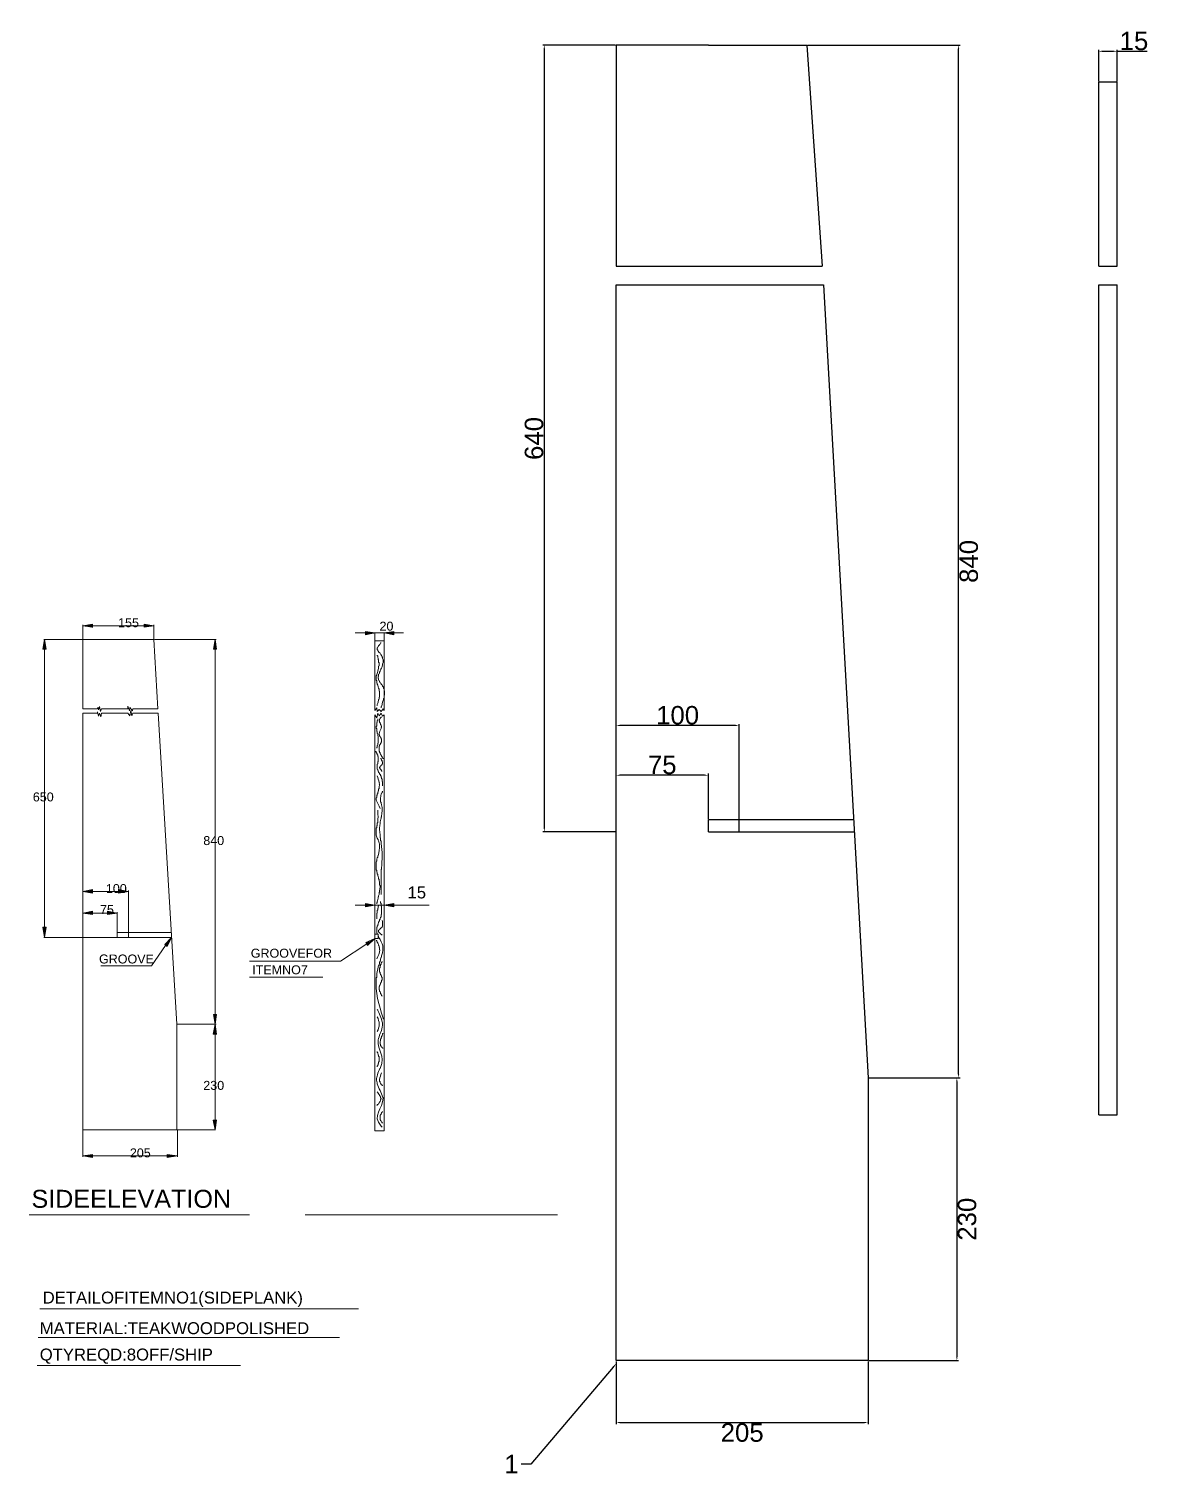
# Model space of a CAD drawing. Header units: millimetres. Extents: x -3009 to 55097, y -2803 to 5841.
# Drawn here: x 10445 to 11355, y 3393 to 4572 of the extents above; entities that cross this region are included whole.
import ezdxf
from ezdxf import colors
from ezdxf.entities.mleader import LeaderData, LeaderLine
from ezdxf.math import Vec2, Vec3

# ---------------------------------------------------------------- set-up
doc = ezdxf.new("R2010")
doc.units = ezdxf.units.MM
for name, color, linetype in [('DIM', 10, 'Continuous'), ('PDF2_Geometry', 7, 'Continuous'), ('PDF2_Solid Fills', 7, 'Continuous'), ('PDF2_Text', 7, 'Continuous')]:
    doc.layers.add(name, color=color, linetype=linetype)
doc.styles.add('PDF F1', font='arial.ttf')
doc.styles.get("Standard").update_dxf_attribs({"font": 'arial.ttf', "height": 15})
doc.dimstyles.new('DIM', dxfattribs={"dimtxt": 15, "dimasz": 3, "dimexe": 1.25, "dimexo": 0.625, "dimtad": 2, "dimtoh": 1, "dimdec": 0, "dimtxsty": 'Standard', "dimcen": 2.5, "dimclrd": 1, "dimclre": 4, "dimclrt": 1, "dimadec": 0, "dimazin": 0, "dimtfac": 1, "dimtdec": 0, "dimtmove": 0, "dimatfit": 3, "dimfxl": 1, "dimtfillclr": 4, "dimarcsym": 0})

# ---------------------------------------------------------------- blocks, each defined once
blk = doc.blocks.new('*D64')
at = {"layer": 'Defpoints', "color": 0, "transparency": 16777216}
for p in [(10922.5, 4559), (10864.1, 3919), (10922.5, 3919)]:
    blk.add_point(p, dxfattribs=at)
at = {"layer": 'DIM', "color": 4, "lineweight": -2, "transparency": 16777216}
for p, q in [((10921.9, 4559), (10862.9, 4559)), ((10921.9, 3919), (10862.9, 3919))]:
    blk.add_line(p, q, dxfattribs=at)
at = {"layer": 'DIM', "color": 1, "lineweight": -2, "transparency": 16777216}
blk.add_line((10864.1, 4556), (10864.1, 3922), dxfattribs=at)
at = {"layer": 'DIM', "color": 1, "transparency": 16777216}
for points in [[(10863.6, 4556), (10864.6, 4556), (10864.1, 4559)], [(10863.6, 3922), (10864.6, 3922), (10864.1, 3919)]]:
    blk.add_solid(points, dxfattribs=at)
at = {"layer": 'DIM', "color": 1, "transparency": 16777216, "insert": (10855.8, 4239), "char_height": 15, "attachment_point": 5, "rotation": 90}
blk.add_mtext('640', dxfattribs=at)
blk = doc.blocks.new('*D65')
at = {"layer": 'Defpoints', "color": 0, "transparency": 16777216}
for p in [(11077.5, 4559), (11201, 4559), (11127.5, 3719)]:
    blk.add_point(p, dxfattribs=at)
at = {"layer": 'DIM', "color": 4, "lineweight": -2, "transparency": 16777216}
for p, q in [((11078.1, 4559), (11202.2, 4559)), ((11128.1, 3719), (11202.2, 3719))]:
    blk.add_line(p, q, dxfattribs=at)
at = {"layer": 'DIM', "color": 1, "lineweight": -2, "transparency": 16777216}
blk.add_line((11201, 3722), (11201, 4556), dxfattribs=at)
at = {"layer": 'DIM', "color": 1, "transparency": 16777216}
for points in [[(11200.5, 4556), (11201.5, 4556), (11201, 4559)], [(11200.5, 3722), (11201.5, 3722), (11201, 3719)]]:
    blk.add_solid(points, dxfattribs=at)
at = {"layer": 'DIM', "color": 1, "transparency": 16777216, "insert": (11209.3, 4139), "char_height": 15, "attachment_point": 5, "rotation": 90}
blk.add_mtext('840', dxfattribs=at)
blk = doc.blocks.new('*D66')
at = {"layer": 'Defpoints', "color": 0, "transparency": 16777216}
for p in [(11127.5, 3719), (11127.5, 3489), (11199.6, 3489)]:
    blk.add_point(p, dxfattribs=at)
at = {"layer": 'DIM', "color": 4, "lineweight": -2, "transparency": 16777216}
for p, q in [((11128.1, 3719), (11200.9, 3719)), ((11128.1, 3489), (11200.9, 3489))]:
    blk.add_line(p, q, dxfattribs=at)
at = {"layer": 'DIM', "color": 1, "lineweight": -2, "transparency": 16777216}
blk.add_line((11199.6, 3716), (11199.6, 3492), dxfattribs=at)
at = {"layer": 'DIM', "color": 1, "transparency": 16777216}
for points in [[(11199.1, 3716), (11200.1, 3716), (11199.6, 3719)], [(11199.1, 3492), (11200.1, 3492), (11199.6, 3489)]]:
    blk.add_solid(points, dxfattribs=at)
at = {"layer": 'DIM', "color": 1, "transparency": 16777216, "insert": (11207.9, 3604), "char_height": 15, "attachment_point": 5, "rotation": 90}
blk.add_mtext('230', dxfattribs=at)
blk = doc.blocks.new('*D67')
at = {"layer": 'Defpoints', "color": 0, "transparency": 16777216}
for p in [(10922.5, 3489), (11127.5, 3489), (11127.5, 3438.7)]:
    blk.add_point(p, dxfattribs=at)
at = {"layer": 'DIM', "color": 4, "lineweight": -2, "transparency": 16777216}
for p, q in [((10922.5, 3488.4), (10922.5, 3437.4)), ((11127.5, 3488.4), (11127.5, 3437.4))]:
    blk.add_line(p, q, dxfattribs=at)
at = {"layer": 'DIM', "color": 1, "lineweight": -2, "transparency": 16777216}
blk.add_line((10925.5, 3438.7), (11124.5, 3438.7), dxfattribs=at)
at = {"layer": 'DIM', "color": 1, "transparency": 16777216}
for points in [[(10925.5, 3439.2), (10925.5, 3438.2), (10922.5, 3438.7)], [(11124.5, 3439.2), (11124.5, 3438.2), (11127.5, 3438.7)]]:
    blk.add_solid(points, dxfattribs=at)
at = {"layer": 'DIM', "color": 1, "transparency": 16777216, "insert": (11025, 3430.4), "char_height": 15, "attachment_point": 5}
blk.add_mtext('205', dxfattribs=at)
blk = doc.blocks.new('*D68')
at = {"layer": 'Defpoints', "color": 0, "transparency": 16777216}
for p in [(10922.5, 3965.1), (10922.5, 3929), (10997.5, 3929)]:
    blk.add_point(p, dxfattribs=at)
at = {"layer": 'DIM', "color": 4, "lineweight": -2, "transparency": 16777216}
for p, q in [((10922.5, 3929.7), (10922.5, 3966.4)), ((10997.5, 3929.7), (10997.5, 3966.4))]:
    blk.add_line(p, q, dxfattribs=at)
at = {"layer": 'DIM', "color": 1, "lineweight": -2, "transparency": 16777216}
blk.add_line((10994.5, 3965.1), (10925.5, 3965.1), dxfattribs=at)
at = {"layer": 'DIM', "color": 1, "transparency": 16777216}
for points in [[(10925.5, 3965.6), (10925.5, 3964.6), (10922.5, 3965.1)], [(10994.5, 3965.6), (10994.5, 3964.6), (10997.5, 3965.1)]]:
    blk.add_solid(points, dxfattribs=at)
at = {"layer": 'DIM', "color": 1, "transparency": 16777216, "insert": (10960, 3973.4), "char_height": 15, "attachment_point": 5}
blk.add_mtext('75', dxfattribs=at)
blk = doc.blocks.new('*D69')
at = {"layer": 'Defpoints', "color": 0, "transparency": 16777216}
for p in [(10922.5, 4005.5), (10922.5, 3929), (11022.5, 3929)]:
    blk.add_point(p, dxfattribs=at)
at = {"layer": 'DIM', "color": 4, "lineweight": -2, "transparency": 16777216}
for p, q in [((10922.5, 3929.7), (10922.5, 4006.7)), ((11022.5, 3929.7), (11022.5, 4006.7))]:
    blk.add_line(p, q, dxfattribs=at)
at = {"layer": 'DIM', "color": 1, "lineweight": -2, "transparency": 16777216}
blk.add_line((11019.5, 4005.5), (10925.5, 4005.5), dxfattribs=at)
at = {"layer": 'DIM', "color": 1, "transparency": 16777216}
for points in [[(10925.5, 4006), (10925.5, 4005), (10922.5, 4005.5)], [(11019.5, 4006), (11019.5, 4005), (11022.5, 4005.5)]]:
    blk.add_solid(points, dxfattribs=at)
at = {"layer": 'DIM', "color": 1, "transparency": 16777216, "insert": (10972.5, 4013.8), "char_height": 15, "attachment_point": 5}
blk.add_mtext('100', dxfattribs=at)
blk = doc.blocks.new('*D70')
at = {"layer": 'Defpoints', "color": 0, "transparency": 16777216}
for p in [(11329.9, 4553.9), (11314.9, 4529), (11329.9, 4529)]:
    blk.add_point(p, dxfattribs=at)
at = {"layer": 'DIM', "color": 4, "lineweight": -2, "transparency": 16777216}
for p, q in [((11314.9, 4529.7), (11314.9, 4555.1)), ((11329.9, 4529.7), (11329.9, 4555.1))]:
    blk.add_line(p, q, dxfattribs=at)
at = {"layer": 'DIM', "color": 1, "lineweight": -2, "transparency": 16777216}
for p, q in [((11317.9, 4553.9), (11326.9, 4553.9)), ((11329.9, 4553.9), (11354.4, 4553.9))]:
    blk.add_line(p, q, dxfattribs=at)
at = {"layer": 'DIM', "color": 1, "transparency": 16777216}
for points in [[(11317.9, 4554.4), (11317.9, 4553.4), (11314.9, 4553.9)], [(11326.9, 4554.4), (11326.9, 4553.4), (11329.9, 4553.9)]]:
    blk.add_solid(points, dxfattribs=at)
at = {"layer": 'DIM', "color": 1, "transparency": 16777216, "insert": (11343.6, 4562.2), "char_height": 15, "attachment_point": 5}
blk.add_mtext('15', dxfattribs=at)

msp = doc.modelspace()

# ---------------------------------------------------------------- hatches: boundary and pattern name
at = {"layer": 'PDF2_Solid Fills', "transparency": 33554559}
for points in [[(10494.4, 4085.5), (10497.2, 4085.1), (10497.2, 4087.9), (10495.6, 4087.9), (10494.1, 4087.5), (10491.3, 4087.1), (10488.9, 4086.7), (10491.3, 4086.3), (10494.1, 4085.9)], [(10538.7, 4085.1), (10539.4, 4085.5), (10545, 4086.3), (10546.6, 4086.7), (10546.6, 4086.8), (10544.2, 4087.1), (10540.6, 4087.5), (10539.4, 4087.9), (10538.7, 4087.9)], [(10721, 4081.6), (10719.4, 4082), (10718.6, 4082), (10718.6, 4079.2), (10720.2, 4079.6), (10723.4, 4080), (10725.8, 4080.4), (10725, 4080.8)], [(10739.7, 4079.6), (10742.1, 4079.2), (10742.1, 4082), (10741.3, 4082), (10740.9, 4081.6), (10734.6, 4080.8), (10736.2, 4080.4), (10737, 4080)], [(10458.2, 4072), (10458.2, 4074.4), (10457.8, 4074.4), (10457.4, 4072.4), (10457, 4070), (10456.6, 4068), (10456.6, 4067.6), (10459.4, 4067.6), (10459.4, 4068), (10459, 4068), (10459, 4069.6), (10458.6, 4069.6), (10458.6, 4072)], [(10596.8, 4072.8), (10596.8, 4074.8), (10596.4, 4074.8), (10596, 4072.4), (10595.6, 4070), (10595.2, 4068), (10595.2, 4067.6), (10598, 4067.6), (10598, 4068), (10597.6, 4068), (10597.6, 4070.4), (10597.2, 4070.4), (10597.2, 4072.8)], [(10496, 3869.3), (10497.2, 3868.9), (10497.2, 3871.7), (10495.6, 3871.7), (10494.1, 3871.3), (10491.3, 3870.9), (10489.7, 3870.5), (10494.4, 3869.7)], [(10523.9, 3870.9), (10519.9, 3871.7), (10518.3, 3871.7), (10518.3, 3869.1), (10518.7, 3869.3), (10521.9, 3869.7), (10524.7, 3870.1), (10526.3, 3870.5)], [(10720.2, 3860.5), (10719, 3860.9), (10718.6, 3860.9), (10718.6, 3858.2), (10719.4, 3858.2), (10722.2, 3858.6), (10723, 3859), (10726.6, 3859.4), (10724.2, 3859.7)], [(10741.3, 3860.9), (10739.7, 3860.5), (10739.3, 3860.1), (10736.2, 3859.7), (10734.6, 3859.4), (10737, 3859), (10739.7, 3858.6), (10740.9, 3858.2), (10742.1, 3858.2), (10742.1, 3860.9)], [(10496.4, 3854.6), (10494.8, 3854.2), (10494.1, 3853.8), (10491.3, 3853.4), (10489.7, 3853), (10494.4, 3852.2), (10496, 3851.8), (10497.2, 3851.8), (10497.2, 3854.6)], [(10511.2, 3854.2), (10509.6, 3854.6), (10508.8, 3854.6), (10508.8, 3851.8), (10509.6, 3851.8), (10511.2, 3852.2), (10514, 3852.6), (10517.1, 3853), (10511.6, 3853.8)], [(10459, 3839.8), (10459.4, 3841.4), (10456.6, 3841.4), (10456.6, 3839.8), (10457, 3839.8), (10457, 3836.7), (10457.4, 3836.7), (10457.4, 3834.3), (10457.8, 3834.3), (10457.8, 3833.5), (10458.2, 3835.9), (10458.6, 3838.6)], [(10596.8, 3764.6), (10597.9, 3770.2), (10595.2, 3770.2), (10595.2, 3769), (10595.6, 3769), (10595.6, 3766.6), (10596, 3766.6), (10596, 3764.2), (10596.4, 3764.2), (10596.4, 3763)], [(10596.8, 3759), (10596.8, 3761.8), (10596.4, 3761.8), (10596, 3759.4), (10595.6, 3757.4), (10595.2, 3755.8), (10595.2, 3754.6), (10598, 3754.2), (10598, 3755), (10597.6, 3755), (10597.6, 3756.6), (10597.2, 3756.6), (10597.2, 3759)], [(10595.2, 3682.9), (10595.6, 3682.9), (10595.6, 3680.6), (10596, 3680.6), (10596, 3678.2), (10596.4, 3678.2), (10596.4, 3676.6), (10596.4, 3676.6), (10596.8, 3679.8), (10597.2, 3682.1), (10597.6, 3683.7), (10598, 3684.9), (10595.2, 3684.9)], [(10494.4, 3654.3), (10497.2, 3653.9), (10497.2, 3656.7), (10496.4, 3656.7), (10495.6, 3656.3), (10492.9, 3655.9), (10488.9, 3655.5), (10491.3, 3655.1), (10494.1, 3654.7)], [(10561, 3656.3), (10558.2, 3656.7), (10557.4, 3656.7), (10557.4, 3653.9), (10558.2, 3654.3), (10561, 3654.7), (10565.7, 3655.5)]]:
    msp.add_hatch(color=256, dxfattribs=at).paths.add_polyline_path(points)
h = msp.add_hatch(color=256, dxfattribs=at)
h.paths.add_polyline_path([(10561, 3833.1), (10561.3, 3832.7), (10561.3, 3833.1)])
h.paths.add_polyline_path([(10556.2, 3827.1), (10557.4, 3825.9), (10557.8, 3825.9), (10558.6, 3827.5), (10559, 3828.7), (10559.8, 3830.3), (10560.2, 3831.5), (10560.6, 3831.9), (10561, 3832.7), (10560.6, 3832.7), (10560.2, 3832.3), (10555.4, 3827.5)])
h = msp.add_hatch(color=256, dxfattribs=at)
h.paths.add_polyline_path([(10725.8, 3831.9), (10726.2, 3831.5), (10726.2, 3831.9)])
h.paths.add_polyline_path([(10726.2, 3832.3), (10726.6, 3831.9), (10726.6, 3832.3)])
h.paths.add_polyline_path([(10719, 3829.1), (10719.8, 3828.3), (10719.8, 3827.5), (10720.2, 3827.5), (10721, 3826.7), (10721, 3827.1), (10721.8, 3827.9), (10722.6, 3828.3), (10723, 3829.1), (10723.8, 3829.5), (10725.8, 3831.5), (10725, 3831.5), (10724.2, 3831.1), (10721.8, 3829.9), (10720.6, 3829.5)])

# ---------------------------------------------------------------- linework, layer by layer
for p, q in [((10997.5, 4559), (10922.5, 4559)), ((10922.5, 4559), (10922.5, 4379)), ((10997.5, 4559), (11077.5, 4559)), ((11077.5, 4559), (11090, 4379)), ((11314.9, 4379), (11314.9, 4529)), ((11314.9, 4529), (11329.9, 4529)), ((11329.9, 4379), (11329.9, 4529)), ((10922.5, 4379), (11090, 4379)), ((11314.9, 4379), (11329.9, 4379)), ((10922.5, 3689), (10922.5, 4364)), ((10922.5, 4364), (11091.2, 4364)), ((11091.2, 4364), (11127.5, 3719)), ((11314.9, 3689), (11314.9, 4364)), ((11314.9, 4364), (11329.9, 4364)), ((11329.9, 3689), (11329.9, 4364)), ((10997.5, 3929), (11115.7, 3929)), ((10997.5, 3919), (10997.5, 3929)), ((11022.5, 3919), (11022.5, 3929)), ((10997.5, 3919), (11116.2, 3919)), ((11127.5, 3719), (11127.5, 3489)), ((10922.5, 3489), (10922.5, 3689)), ((11314.9, 3689), (11329.9, 3689)), ((11127.5, 3489), (10922.5, 3489))]:
    msp.add_line(p, q)
at = {"layer": 'PDF2_Geometry', "lineweight": 13}
for points in [[(10496.8, 4087.9), (10496.8, 4085.5), (10488.9, 4086.7)], [(10538.7, 4087.9), (10538.7, 4085.5), (10546.6, 4086.7)], [(10718.6, 4082), (10718.6, 4079.2), (10726.2, 4080.8)], [(10741.7, 4082), (10741.7, 4079.2), (10733.8, 4080.8)], [(10456.2, 4067.6), (10459, 4067.6), (10457.8, 4075.6)], [(10595.2, 4067.6), (10597.6, 4067.6), (10596.4, 4075.6)], [(10733.8, 4017.8), (10733.8, 4074.4), (10726.2, 4074.4), (10726.2, 4017.8), (10727.8, 4019.8), (10728.2, 4017), (10729.8, 4018.6), (10731.4, 4017), (10733, 4019)], [(10529.5, 4015.5), (10550.2, 4015.5), (10565.3, 3762.6), (10565.3, 3676.6), (10488.9, 3676.6), (10488.9, 4015.5), (10500.4, 4015.5), (10500.8, 4016.6), (10501.6, 4013.1), (10502.4, 4015.5), (10503.6, 4012.7), (10504, 4015.5), (10525.5, 4015.5), (10527.1, 4013.5), (10527.9, 4017.8), (10528.7, 4013.5)], [(10733.8, 4014.3), (10732.6, 4013.1), (10731.4, 4015.5), (10729.8, 4013.5), (10728.6, 4015.5), (10727.8, 4011.9), (10726.2, 4014.3), (10726.2, 3675.8), (10733.8, 3675.8)], [(10496.8, 3872.1), (10496.8, 3869.3), (10488.9, 3870.5)], [(10517.9, 3872.1), (10517.9, 3869.3), (10525.9, 3870.5)], [(10718.6, 3860.9), (10718.6, 3858.2), (10726.2, 3859.4)], [(10741.7, 3860.9), (10741.7, 3858.2), (10733.8, 3859.4)], [(10496.8, 3854.6), (10496.8, 3851.8), (10488.9, 3853)], [(10508.8, 3854.6), (10508.8, 3851.8), (10516.7, 3853)], [(10456.2, 3841.4), (10459, 3841.4), (10457.8, 3833.1)], [(10555.4, 3827.5), (10561, 3833.1), (10557.4, 3825.9)], [(10719, 3829.1), (10726.2, 3832.3), (10720.2, 3826.7)], [(10594.8, 3754.6), (10597.6, 3754.6), (10596.4, 3762.6)], [(10595.2, 3770.5), (10597.6, 3770.5), (10596.4, 3762.6)], [(10594.8, 3684.5), (10597.6, 3684.5), (10596.4, 3676.6)], [(10496.8, 3656.7), (10496.8, 3654.3), (10488.9, 3655.5)], [(10557.4, 3656.7), (10557.4, 3654.3), (10565.7, 3655.5)]]:
    msp.add_lwpolyline(points, close=True, dxfattribs=at)
for points in [[(10488.9, 4076), (10488.9, 4087.5)], [(10496.8, 4086.7), (10538.7, 4086.7)], [(10546.6, 4076), (10546.6, 4087.5)], [(10718.6, 4080.8), (10710.3, 4080.8)], [(10726.2, 4074.8), (10726.2, 4081.2)], [(10726.2, 4080.8), (10733.8, 4080.8)], [(10733.8, 4074.8), (10733.8, 4081.2)], [(10741.7, 4080.8), (10749.7, 4080.8)], [(10488.5, 4075.6), (10457, 4075.6)], [(10546.6, 4075.6), (10488.9, 4075.6), (10488.9, 4019), (10488.9, 4075.6), (10546.6, 4075.6), (10549.8, 4019), (10529.5, 4019), (10529.1, 4017.4), (10527.1, 4020.2), (10526.7, 4017.4), (10525.5, 4021.4), (10525.5, 4019), (10504, 4019), (10503.2, 4017), (10502.4, 4021), (10501.6, 4018.2), (10501.2, 4020.2), (10500.4, 4019), (10488.9, 4019)], [(10547, 4075.6), (10597.2, 4075.6)], [(10729, 4069.6), (10728.6, 4069.6), (10728.6, 4069.2)], [(10731.4, 4072.8), (10731, 4072.8), (10731, 4072.4), (10730.6, 4072)], [(10457.8, 4067.6), (10457.8, 3841.4)], [(10596.4, 4067.6), (10596.4, 3770.5)], [(10728.2, 4068.4), (10728.2, 4067.2), (10728.6, 4067.2), (10728.6, 4066.8), (10728.6, 4066.4), (10729, 4066.4), (10729, 4066), (10729.4, 4065.6), (10729.4, 4065.2), (10729.8, 4065.2), (10729.8, 4064.8), (10730.6, 4064.4), (10730.6, 4064), (10731, 4063.6)], [(10728.2, 4062.8), (10728.2, 4062.4), (10728.6, 4062)], [(10729, 4060), (10729, 4059.7), (10729, 4059.3), (10729.4, 4058.9), (10729.4, 4058.5), (10729.4, 4058.1), (10729.4, 4057.7), (10729.4, 4057.3), (10729.4, 4056.9), (10729.8, 4056.9), (10729.8, 4054.1), (10729.4, 4053.7), (10729.4, 4053.3), (10729.4, 4052.9), (10729.4, 4052.5), (10729.4, 4052.1)], [(10731.4, 4062.8), (10731.8, 4062.4)], [(10732.2, 4061.6), (10732.2, 4061.2), (10732.6, 4060.8), (10732.6, 4060.4), (10732.6, 4060)], [(10733, 4057.7), (10733, 4057.3), (10733, 4056.9)], [(10728.2, 4047.7), (10727.8, 4047.7), (10727.8, 4047.3), (10727.8, 4046.9), (10727.8, 4046.5), (10727.8, 4046.1), (10727.4, 4046.1), (10727.4, 4045.3), (10727.4, 4044.9)], [(10728.6, 4050.1), (10728.6, 4049.7)], [(10729.8, 4047.7), (10729.4, 4047.3), (10729.4, 4046.9), (10729.4, 4046.5), (10729.4, 4046.1), (10729.4, 4045.7)], [(10731, 4050.5), (10730.6, 4050.1), (10730.6, 4049.7), (10730.2, 4048.9)], [(10732.6, 4054.5), (10732.2, 4053.7), (10732.2, 4053.3)], [(10732.6, 4055.7), (10732.6, 4055.3)], [(10727.4, 4042.9), (10727.4, 4042.5), (10727.4, 4042.1), (10727.8, 4042.1), (10727.8, 4041.7), (10727.8, 4041.3), (10727.8, 4040.9), (10727.8, 4040.5), (10727.8, 4040.1), (10728.2, 4040.1), (10728.2, 4039.7), (10728.2, 4039.3)], [(10729, 4044.9), (10729, 4044.5)], [(10729, 4043.7), (10729.4, 4043.7), (10729.4, 4043.3), (10729.4, 4042.9), (10729.4, 4042.5), (10729.8, 4042.1)], [(10729, 4037.4), (10729, 4037)], [(10729.8, 4035), (10729.8, 4034.6), (10729.8, 4034.2), (10729.8, 4033.8), (10729.8, 4033.4), (10730.2, 4033.4), (10730.2, 4033), (10730.2, 4032.6), (10730.2, 4031.4), (10730.2, 4031), (10730.2, 4030.6), (10730.2, 4029.4), (10730.2, 4029), (10730.2, 4028.6), (10729.8, 4028.6), (10729.8, 4028.2), (10729.8, 4027.8), (10729.8, 4027.4), (10729.8, 4027), (10729.4, 4026.6)], [(10730.2, 4040.9), (10730.6, 4040.9), (10730.6, 4040.5), (10731, 4040.1), (10731.4, 4039.7), (10731.4, 4039.3), (10731.8, 4038.9), (10732.2, 4038.5), (10732.2, 4038.1), (10732.6, 4038.1), (10732.6, 4037.8), (10732.6, 4037.4), (10733, 4037.4), (10733, 4036.6), (10733.4, 4036.6), (10733.4, 4036.2)], [(10733.8, 4035.4), (10733.8, 4035), (10733.8, 4034.6), (10733.8, 4034.2)], [(10728.2, 4022.6), (10728.2, 4022.2), (10727.8, 4021.8)], [(10729, 4025), (10729, 4024.6)], [(10732.6, 4024.6), (10732.6, 4024.2)], [(10733.8, 4028.2), (10733.8, 4027.8), (10733.4, 4027.4)], [(10733.8, 4029.8), (10733.8, 4029.4)], [(10734.2, 4031.4), (10734.2, 4030.6)], [(10488.9, 4015.5), (10488.9, 3999.1)], [(10728.6, 4011.1), (10728.6, 4010.7), (10728.6, 4010.3), (10728.6, 4009.9), (10728.2, 4009.5), (10728.2, 4009.1), (10728.2, 4008.7), (10728.2, 4008.3), (10728.2, 4007.9), (10727.8, 4007.9), (10727.8, 4007.5), (10727.8, 4007.1), (10727.8, 4006.7), (10727.8, 4006.3)], [(10730.6, 4011.5), (10730.6, 4011.1), (10730.2, 4010.7), (10730.2, 4010.3), (10730.2, 4009.9), (10730.2, 4009.5), (10729.8, 4009.5), (10729.8, 4009.1), (10730.2, 4009.1), (10730.2, 4008.7), (10730.2, 4008.3), (10730.2, 4007.9), (10730.6, 4007.9), (10730.6, 4007.5), (10730.6, 4007.1), (10731, 4007.1), (10731, 4006.7), (10731, 4006.3), (10731.4, 4005.9), (10731.4, 4005.5), (10731.4, 4005.1), (10731.8, 4005.1), (10731.8, 4003.9), (10731.4, 4003.9)], [(10731.8, 4012.7), (10731.4, 4012.3), (10731, 4011.9)], [(10731.8, 4021), (10731.4, 4021), (10731.4, 4020.6), (10731.4, 4020.2), (10731.4, 4019.8)], [(10727.8, 4005.5), (10727.8, 4005.1), (10727.4, 4005.1), (10727.4, 4004.7)], [(10727.4, 4003.5), (10727.4, 4003.1), (10727.8, 4003.1), (10727.8, 4002.3), (10727.8, 4001.5), (10727.8, 4001.1), (10727.8, 4000.7), (10728.2, 4000.7), (10728.2, 4000.3), (10728.2, 3999.9), (10728.2, 3999.5), (10728.2, 3999.1), (10728.6, 3998.7), (10728.6, 3998.3), (10728.6, 3997.9), (10728.6, 3997.5), (10728.6, 3997.1), (10729, 3997.1), (10729, 3996.7), (10729, 3996.3), (10729, 3995.9), (10729, 3995.5), (10729, 3994.7)], [(10729.8, 3998.3), (10729.8, 3997.9), (10730.2, 3997.9), (10730.2, 3997.5), (10730.2, 3997.1), (10730.6, 3996.7), (10730.6, 3996.3), (10731, 3995.9), (10731, 3995.5), (10731.4, 3995.5), (10731.4, 3995.1), (10731.4, 3994.7), (10731.8, 3994.3), (10731.8, 3993.9), (10731.8, 3992.8), (10731.8, 3992.4)], [(10729, 3993.5), (10729, 3992.8), (10729, 3992.4), (10729, 3992), (10729, 3991.2), (10728.6, 3991.2), (10728.6, 3990.8), (10728.6, 3990.4), (10728.6, 3990), (10728.6, 3989.6), (10728.2, 3989.2), (10728.2, 3988.8), (10728.2, 3988.4), (10728.2, 3988), (10727.8, 3987.6), (10727.8, 3987.2)], [(10731.4, 3992), (10731.4, 3991.6), (10731.4, 3991.2), (10731, 3991.2), (10731, 3990.8), (10731, 3990.4), (10730.6, 3990.4), (10730.6, 3990), (10730.2, 3989.6), (10730.2, 3989.2), (10730.2, 3988.8), (10729.8, 3988.8), (10729.8, 3988.4), (10729.8, 3988), (10729.8, 3987.6), (10729.8, 3987.2), (10729.8, 3986.8)], [(10729.8, 3986.4), (10729.8, 3986), (10729.8, 3985.6), (10729.8, 3985.2), (10729.8, 3984.8), (10730.2, 3984.4), (10730.2, 3984), (10730.2, 3983.6), (10730.6, 3983.6), (10730.6, 3983.2), (10730.6, 3982.8), (10730.6, 3982.4), (10731, 3982.4), (10731, 3982), (10731.4, 3981.6), (10731.4, 3981.2), (10731.8, 3980.8), (10731.8, 3980.4), (10732.2, 3980.4), (10732.2, 3980), (10732.2, 3979.6), (10732.6, 3979.6), (10732.6, 3979.2), (10733, 3978.8), (10733, 3978.4)], [(10727, 3984.8), (10727, 3984.4), (10727.4, 3984), (10727.4, 3983.6), (10727.4, 3983.2), (10727.8, 3983.2), (10727.8, 3982.8), (10728.2, 3982.4), (10728.2, 3982), (10728.2, 3981.6), (10728.6, 3981.6), (10728.6, 3981.2), (10728.6, 3980.8), (10728.6, 3980.4), (10729, 3980.4), (10729, 3980), (10729, 3979.6), (10729, 3978)], [(10729, 3977.2), (10729, 3976.8), (10729, 3976.4), (10728.6, 3976), (10728.6, 3975.6), (10728.6, 3975.2), (10728.6, 3974.8), (10728.6, 3974.4), (10728.2, 3974), (10728.2, 3973.6), (10728.2, 3973.2), (10728.2, 3972), (10728.2, 3971.6), (10728.2, 3970.9), (10728.2, 3970.5), (10728.2, 3970.1), (10728.6, 3969.7), (10728.6, 3969.3), (10728.6, 3968.9), (10729, 3968.9), (10729, 3968.5), (10729, 3968.1), (10729.4, 3968.1), (10729.4, 3967.7), (10729.4, 3967.3), (10729.8, 3967.3), (10729.8, 3966.9), (10730.2, 3966.9), (10730.2, 3966.5), (10730.2, 3966.1), (10730.6, 3966.1), (10730.6, 3965.7), (10731, 3965.3), (10731, 3964.9), (10731, 3964.5), (10731.4, 3964.5), (10731.4, 3964.1), (10731.4, 3963.7), (10731.4, 3963.3), (10731.8, 3963.3), (10731.8, 3962.9), (10731.8, 3962.5), (10731.8, 3962.1), (10732.2, 3962.1), (10732.2, 3961.7), (10732.2, 3961.3), (10732.2, 3960.5), (10732.2, 3960.1), (10732.6, 3960.1), (10732.6, 3959.3), (10732.6, 3958.9), (10732.6, 3958.1), (10732.6, 3957.3), (10732.6, 3956.5)], [(10731, 3978.8), (10731.4, 3978.8), (10731.4, 3978.4), (10731.4, 3978), (10731.8, 3978), (10731.8, 3977.6), (10731.8, 3977.2), (10732.2, 3977.2), (10732.2, 3976.8), (10732.2, 3976.4), (10732.2, 3976), (10732.6, 3976), (10732.6, 3975.6), (10732.6, 3974.8), (10732.6, 3974.4), (10732.2, 3974.4), (10732.2, 3974), (10732.2, 3973.6), (10731.8, 3973.6), (10731.8, 3973.2), (10731.4, 3973.2), (10731.4, 3972.8), (10731, 3972.8), (10731, 3972.4), (10730.6, 3972.4), (10730.6, 3972), (10730.6, 3971.6), (10730.2, 3971.6), (10730.2, 3970.9), (10730.6, 3970.9), (10730.6, 3970.5), (10730.6, 3970.1), (10731, 3970.1), (10731, 3969.7), (10731.4, 3969.7), (10731.4, 3969.3), (10731.8, 3968.9), (10731.8, 3968.5), (10732.2, 3968.5)], [(10729.8, 3956.1), (10729.8, 3955.7), (10729.8, 3955.3), (10729.8, 3954.9), (10729.8, 3954.5), (10729.8, 3954.1), (10729.4, 3954.1), (10729.4, 3953.7), (10729.4, 3953.3), (10729.4, 3952.9), (10729.4, 3952.5), (10729, 3952.5), (10729, 3952.1), (10729, 3951.7), (10729, 3951.3), (10728.6, 3951.3), (10728.6, 3950.9), (10728.6, 3950.5), (10728.6, 3950.1), (10728.2, 3950.1), (10728.2, 3949.7), (10728.2, 3949.3), (10728.2, 3948.9), (10727.8, 3948.6), (10727.8, 3948.2), (10727.8, 3947.8), (10727.8, 3947.4), (10727.8, 3947), (10727.4, 3946.6), (10727.4, 3946.2)], [(10729.8, 3958.1), (10729.8, 3957.7), (10730.2, 3957.7), (10730.2, 3957.3)], [(10732.6, 3952.1), (10732.6, 3951.7), (10732.2, 3951.3), (10732.2, 3950.9), (10731.8, 3950.5)], [(10731, 3946.6), (10731, 3946.2), (10731, 3945.8), (10731, 3945.4), (10731, 3944.6), (10731, 3944.2), (10731, 3943.8), (10731, 3943.4), (10731.4, 3943), (10731.4, 3942.6), (10731.4, 3942.2), (10731.8, 3941.4), (10731.8, 3941)], [(10728.6, 3927), (10728.6, 3926.6), (10728.6, 3926.3), (10728.2, 3926.3), (10728.2, 3925.9)], [(10728.6, 3936.6), (10728.6, 3936.2), (10728.6, 3935.4)], [(10731.8, 3931.8), (10731.8, 3931.4), (10731.4, 3931), (10731.4, 3930.6), (10731.4, 3930.2)], [(10728.2, 3924.7), (10728.2, 3924.3), (10727.8, 3923.9), (10727.8, 3923.5), (10727.8, 3923.1), (10727.8, 3922.7), (10727.8, 3922.3), (10727.4, 3922.3), (10727.4, 3921.9)], [(10727.4, 3917.9), (10727.4, 3917.5), (10727.4, 3917.1), (10727.4, 3916.7), (10727.4, 3916.3)], [(10730.2, 3921.5), (10730.2, 3920.7), (10730.2, 3920.3)], [(10730.6, 3926.3), (10730.6, 3925.5)], [(10730.6, 3916.3), (10730.6, 3915.9), (10730.6, 3915.5), (10730.6, 3915.1), (10730.6, 3914.3), (10731, 3914.3), (10731, 3913.9), (10731, 3913.5), (10731, 3913.1)], [(10728.6, 3913.1), (10729, 3912.7), (10729, 3912.3)], [(10730.2, 3909.1), (10730.2, 3908.7), (10730.2, 3908.3)], [(10731, 3911.9), (10731.4, 3911.5), (10731.4, 3911.1), (10731.4, 3910.7), (10731.4, 3910.3), (10731.4, 3909.9), (10731.4, 3909.5)], [(10727.4, 3894.4), (10727.4, 3894), (10727.4, 3893.6)], [(10727.8, 3896.4), (10727.8, 3896), (10727.8, 3895.6)], [(10729, 3899.6), (10728.6, 3899.6), (10728.6, 3899.2), (10728.6, 3898.8), (10728.6, 3898.4), (10728.2, 3898), (10728.2, 3897.6)], [(10727.4, 3889.6), (10727.4, 3889.2), (10727.4, 3888.8), (10727.4, 3888), (10727.8, 3888), (10727.8, 3887.6), (10727.8, 3887.2), (10727.8, 3886.8), (10727.8, 3886.4), (10728.2, 3885.6), (10728.2, 3884.8), (10728.6, 3884.4)], [(10729, 3882.8), (10729, 3882.4)], [(10729.4, 3881.3), (10729.4, 3880.9), (10729.4, 3880.5), (10729.8, 3880.5), (10729.8, 3880.1), (10729.8, 3879.7), (10729.8, 3879.3)], [(10731.8, 3889.6), (10731.8, 3888.8), (10731.4, 3888.4)], [(10731.4, 3884.4), (10731.4, 3883.6)], [(10488.9, 3833.9), (10488.9, 3871.3)], [(10517.9, 3870.5), (10496.8, 3870.5)], [(10525.9, 3837.4), (10525.9, 3871.3)], [(10730.2, 3871.3), (10730.2, 3870.9), (10730.2, 3870.5), (10730.2, 3870.1), (10729.8, 3869.7), (10729.8, 3869.3), (10729.8, 3868.9), (10729.8, 3868.1)], [(10730.2, 3875.7), (10730.6, 3875.3), (10730.6, 3874.9)], [(10731.4, 3879.7), (10731.4, 3878.9)], [(10731.4, 3869.3), (10731.4, 3868.1)], [(10718.6, 3859.4), (10710.3, 3859.4)], [(10726.2, 3864.9), (10726.2, 3859)], [(10726.2, 3859.4), (10733.8, 3859.4)], [(10728.2, 3862.1), (10728.2, 3861.7), (10727.8, 3861.3), (10727.8, 3860.9), (10727.8, 3860.5)], [(10729.4, 3859), (10729.4, 3858.6), (10729, 3858.6), (10729, 3858.2), (10729, 3857.8), (10729, 3857.4), (10729, 3857), (10728.6, 3857), (10728.6, 3856.6), (10728.6, 3856.2), (10728.6, 3855.8), (10728.6, 3855.4), (10728.2, 3855.4), (10728.2, 3855), (10728.2, 3854.6), (10728.2, 3854.2), (10728.2, 3853.8), (10728.2, 3853), (10727.8, 3853), (10727.8, 3851.8)], [(10729.4, 3866.9), (10729.4, 3866.5), (10729.4, 3866.1), (10729, 3866.1)], [(10731, 3862.5), (10731, 3862.1), (10731, 3861.7), (10731, 3861.3), (10731.4, 3860.9), (10731.4, 3860.5)], [(10731.4, 3859.4), (10731.4, 3858.6), (10731.8, 3858.6), (10731.8, 3857.8), (10731.8, 3857.4)], [(10733.8, 3864.9), (10733.8, 3859)], [(10741.7, 3859.4), (10770.4, 3859.4)], [(10488.9, 3833.5), (10488.9, 3853.8)], [(10488.9, 3848.2), (10488.9, 3818.7)], [(10508.8, 3853), (10496.8, 3853)], [(10516.7, 3837.4), (10516.7, 3853.8)], [(10727.8, 3851), (10727.8, 3850.6)], [(10727.8, 3849.8), (10727.8, 3849.4)], [(10727.8, 3848.6), (10727.8, 3848.2)], [(10730.2, 3847.4), (10730.2, 3847), (10730.2, 3846.6), (10729.8, 3846.6), (10729.8, 3846.2), (10729.8, 3845.8), (10729.4, 3845.8), (10729.4, 3845.4), (10729.4, 3845), (10729, 3844.6), (10729, 3844.2), (10729, 3843.8), (10728.6, 3843.8), (10728.6, 3843.4), (10728.6, 3843), (10728.6, 3842.6), (10728.2, 3842.6), (10728.2, 3842.2), (10728.2, 3841.8), (10728.2, 3841.4), (10727.8, 3841.4), (10727.8, 3841), (10727.8, 3840.6), (10727.8, 3840.2), (10727.8, 3839.8), (10727.8, 3839.4), (10727.8, 3838.2), (10727.8, 3837.4), (10727.8, 3837.1), (10727.8, 3836.7), (10728.2, 3836.7), (10728.2, 3836.3), (10728.2, 3835.9)], [(10731.8, 3852.6), (10731.8, 3852.2), (10731.8, 3851.8), (10731.4, 3851.8), (10731.4, 3851.4), (10731.4, 3851), (10731.4, 3850.6), (10731.4, 3850.2), (10731.4, 3849.8), (10731, 3849.8), (10731, 3849.4), (10731, 3849), (10730.6, 3848.6)], [(10731.8, 3856.2), (10731.8, 3855.4)], [(10731.8, 3854.2), (10731.8, 3853.8)], [(10732.2, 3847), (10732.2, 3846.6), (10732.6, 3846.6), (10732.6, 3846.2), (10732.6, 3845.8), (10732.6, 3845.4), (10732.6, 3845), (10732.6, 3844.2)], [(10516.4, 3833.1), (10457, 3833.1)], [(10561, 3837.1), (10516.7, 3837.1), (10516.7, 3833.1), (10561, 3833.1)], [(10525.9, 3837.1), (10525.9, 3833.1)], [(10726.2, 3835.9), (10729, 3835.9), (10729, 3832.3), (10726.2, 3832.3)], [(10729, 3834.7), (10729, 3834.3), (10729.4, 3833.9), (10729.4, 3833.5)], [(10730.2, 3839.4), (10729.8, 3839.4), (10729.4, 3839), (10729.4, 3838.6), (10729.4, 3837.8), (10729.4, 3837.4), (10729.8, 3837.4), (10729.8, 3837.1), (10730.2, 3837.1), (10730.2, 3836.7), (10730.6, 3836.7), (10730.6, 3836.3), (10731, 3836.3), (10731, 3835.9), (10731.4, 3835.9), (10731.4, 3835.5), (10731.8, 3835.5), (10732.2, 3835.1)], [(10731, 3840.6), (10731, 3840.2), (10730.6, 3840.2)], [(10732.6, 3843.4), (10732.6, 3843), (10732.6, 3842.6), (10732.6, 3842.2), (10732.2, 3842.2), (10732.2, 3841.8), (10732.2, 3841.4), (10731.4, 3841)], [(10556.2, 3826.7), (10544.6, 3810), (10503.6, 3810)], [(10719.8, 3827.9), (10698.3, 3814), (10624.3, 3814)], [(10727.4, 3830.7), (10727.8, 3830.7), (10727.8, 3830.3), (10727.8, 3829.9), (10728.2, 3829.9), (10728.2, 3829.5), (10728.2, 3829.1), (10728.6, 3829.1), (10728.6, 3828.7), (10728.6, 3828.3), (10729, 3828.3), (10729, 3827.9)], [(10729.4, 3827.5), (10729.4, 3827.1), (10729.4, 3826.7), (10729.8, 3826.3), (10729.8, 3825.9), (10729.8, 3825.5), (10729.8, 3825.1), (10730.2, 3825.1), (10730.2, 3824.7), (10730.2, 3824.3), (10730.2, 3823.9)], [(10729.4, 3810), (10729, 3809.2)], [(10732.2, 3813.6), (10732.2, 3813.2), (10731.8, 3813.2), (10731.8, 3812.8), (10731.8, 3812.4), (10731.4, 3812.4), (10731.4, 3812), (10731.4, 3811.6), (10731.4, 3811.2), (10731, 3811.2), (10731, 3810.8), (10731, 3810.4), (10730.6, 3810), (10730.6, 3809.6), (10730.6, 3809.2), (10730.6, 3808.8), (10730.6, 3808.4), (10730.2, 3808.4), (10730.2, 3808), (10730.2, 3805.6), (10730.2, 3805.2), (10730.2, 3804.8), (10730.6, 3804.8), (10730.6, 3804.4), (10730.6, 3804), (10730.6, 3803.6), (10731, 3803.6), (10731, 3803.2), (10731, 3802.8), (10731.4, 3802.8), (10731.4, 3802.4), (10731.4, 3802), (10731.8, 3802), (10731.8, 3801.6), (10731.8, 3801.2), (10731.8, 3800.8), (10732.2, 3800.8), (10732.2, 3800.4), (10732.2, 3799.2), (10732.2, 3798.8), (10732.2, 3798.4), (10731.8, 3798.4), (10731.8, 3798), (10731.8, 3797.6), (10731.8, 3797.2), (10731.4, 3797.2), (10731.4, 3796.8), (10731.4, 3796.4), (10731, 3796), (10731, 3795.6), (10731, 3795.2), (10730.6, 3795.2), (10730.6, 3794.8), (10730.6, 3794.4), (10730.2, 3794), (10730.2, 3793.6), (10730.2, 3793.2), (10729.8, 3793.2), (10729.8, 3792.5), (10729.8, 3791.3), (10729.8, 3790.5), (10730.2, 3790.5), (10730.2, 3790.1), (10730.2, 3789.7), (10730.2, 3789.3), (10730.6, 3789.3), (10730.6, 3788.9)], [(10730.6, 3814), (10730.6, 3813.6), (10730.2, 3813.2)], [(10731.8, 3818.3), (10731.8, 3817.5), (10731.8, 3817.1), (10731.4, 3817.1)], [(10624.3, 3800.8), (10684, 3800.8)], [(10727.8, 3801.6), (10727.8, 3801.2), (10727.8, 3800.8), (10727.4, 3800.4)], [(10731, 3787.3), (10731.4, 3787.3), (10731.4, 3786.9), (10731.4, 3786.5), (10731.8, 3786.5), (10731.8, 3786.1), (10731.8, 3785.7), (10732.2, 3785.7), (10732.2, 3785.3)], [(10728.2, 3774.5), (10728.6, 3774.1), (10728.6, 3773.7), (10729, 3773.3)], [(10596.8, 3762.6), (10565.7, 3762.6), (10597.2, 3762.6)], [(10732.6, 3762.2), (10732.6, 3761.8)], [(10733, 3767.4), (10733, 3766.6)], [(10596.4, 3754.6), (10596.4, 3684.5)], [(10729.4, 3751), (10729, 3749.8)], [(10733, 3755), (10732.6, 3755), (10732.6, 3754.6), (10732.6, 3754.2), (10732.2, 3753.8), (10732.2, 3753.4), (10732.2, 3753), (10731.8, 3753), (10731.8, 3752.6), (10731.8, 3752.2), (10731.8, 3751.8), (10731.4, 3751.8), (10731.4, 3751.4), (10731.4, 3751), (10731.4, 3750.6), (10731, 3750.6), (10731, 3750.2), (10731, 3749.8), (10731, 3749.4), (10731, 3749), (10730.6, 3748.6)], [(10728.2, 3740.3), (10728.2, 3739.9), (10728.2, 3739.5), (10728.6, 3739.5), (10728.6, 3739.1), (10728.6, 3738.7), (10729, 3738.3), (10729, 3737.9), (10729, 3737.5), (10729.4, 3737.5), (10729.4, 3737.1), (10729.4, 3736.7), (10729.4, 3736.3), (10729.8, 3736.3), (10729.8, 3735.9), (10729.8, 3735.5), (10729.8, 3734.3), (10729.8, 3733.9), (10729.8, 3732.7), (10729.8, 3732.3), (10729.8, 3731.9), (10729.4, 3731.9), (10729.4, 3731.5), (10729.4, 3731.1), (10729.4, 3730.7), (10729, 3730.7), (10729, 3730.3), (10729, 3729.9), (10729, 3729.5), (10728.6, 3729.5), (10728.6, 3729.1), (10728.6, 3728.7), (10728.2, 3728.7), (10728.2, 3728.3), (10728.2, 3727.9)], [(10730.6, 3748.3), (10730.6, 3747.9), (10730.6, 3747.1), (10730.6, 3746.3), (10731, 3746.3), (10731, 3745.9), (10731, 3745.5), (10731, 3745.1), (10731.4, 3745.1), (10731.4, 3744.7), (10731.4, 3744.3), (10731.8, 3744.3), (10731.8, 3743.9), (10732.2, 3743.9), (10732.2, 3743.5), (10732.6, 3743.5), (10732.6, 3743.1), (10733, 3743.1)], [(10730.6, 3726.7), (10730.2, 3726.3), (10730.2, 3726), (10729.8, 3725.2)], [(10728.2, 3720.4), (10727.8, 3719.6)], [(10728.2, 3714.8), (10728.2, 3714)], [(10730.2, 3716.8), (10730.2, 3716.8)], [(10730.2, 3716), (10730.6, 3716), (10730.6, 3715.6), (10730.6, 3715.2), (10730.6, 3714.8), (10731, 3714.4), (10731, 3714), (10731.4, 3714), (10731.4, 3713.6), (10731.8, 3713.2), (10732.2, 3713.2), (10732.2, 3712.8), (10732.6, 3712.8), (10732.6, 3712.4)], [(10729, 3706.4), (10729.4, 3706.4), (10729.4, 3706), (10729.4, 3705.6), (10729.8, 3705.6), (10729.8, 3705.2), (10730.2, 3705.2), (10730.2, 3704.8), (10730.2, 3704.4), (10730.6, 3704.4), (10730.6, 3704), (10730.6, 3703.7), (10731, 3703.7), (10731, 3703.3), (10731, 3702.9), (10731, 3702.5), (10731.4, 3702.5), (10731.4, 3701.7), (10731, 3701.3), (10731, 3700.9), (10731, 3700.5), (10730.6, 3700.1), (10730.6, 3699.7), (10730.2, 3699.3), (10730.2, 3698.9), (10729.8, 3698.9), (10729.8, 3698.5), (10729.4, 3698.1), (10729, 3697.7), (10729, 3697.3), (10728.6, 3697.3), (10728.2, 3697.3), (10728.2, 3696.9), (10728.2, 3696.5), (10727.8, 3696.5)], [(10728.2, 3707.6), (10728.6, 3707.2), (10728.6, 3706.8)], [(10732.6, 3703.3), (10733, 3702.9), (10733, 3702.5)], [(10732.6, 3691.7), (10732.6, 3691.3), (10732.2, 3691.3), (10732.2, 3690.9), (10731.8, 3690.9), (10731.8, 3690.5), (10731.8, 3690.1), (10731.4, 3690.1), (10731.4, 3689.7), (10731.4, 3689.3), (10731, 3689.3), (10731, 3688.9), (10731, 3688.5), (10730.6, 3688.5), (10730.6, 3688.1), (10730.6, 3687.7), (10730.6, 3687.3)], [(10730.6, 3686.5), (10730.6, 3686.1), (10730.6, 3685.7), (10730.6, 3685.3), (10730.6, 3684.9), (10731, 3684.9), (10731, 3684.5), (10731, 3684.1), (10731.4, 3684.1), (10731.4, 3683.7), (10731.8, 3683.3), (10731.8, 3682.9), (10732.2, 3682.9), (10732.2, 3682.5), (10732.6, 3682.1)], [(10731.4, 3679.8), (10731.8, 3679.8), (10731.8, 3679.4), (10732.2, 3679)], [(10488.9, 3676.6), (10488.9, 3654.7)], [(10565.7, 3654.7), (10565.7, 3676.6), (10596.8, 3676.6)], [(10496.8, 3655.5), (10557.4, 3655.5)], [(10445.1, 3607.7), (10624.3, 3607.7)], [(10669.7, 3607.7), (10874.7, 3607.7)], [(10453.8, 3531.2), (10713.1, 3531.2)], [(10452.6, 3507.7), (10697.5, 3507.7)], [(10451.8, 3485), (10617.1, 3485)]]:
    msp.add_lwpolyline(points, dxfattribs=at)
for centre, radius, start, end in [((10742.3, 3996.7), 12.6, 149.3972, 170.6365), ((10669.5, 3943.6), 62.3, 14.6132, 19.5923), ((10803.5, 3976.6), 82.4, 202.5986, 207.8037), ((10715.9, 3823.9), 14.4, 326.3099, 356.8202), ((10717.8, 3762.6), 12, 330.0184, 29.9816), ((10767.2, 3710), 37.8, 159.6559, 168.4533)]:
    msp.add_arc(centre, radius, start, end, dxfattribs=at)
for points in [[(10728.6, 4069.2), (10728.6, 4068.8), (10728.2, 4068.8), (10728.2, 4068.4)], [(10730.6, 4072), (10730.2, 4071.2), (10729.4, 4070.8), (10729, 4069.6)], [(10728.6, 4062), (10728.6, 4061.6), (10729, 4060.4), (10729, 4060)], [(10731, 4063.6), (10731.4, 4063.2), (10731.4, 4063.2), (10731.4, 4062.8)], [(10731.8, 4062.4), (10731.8, 4062), (10732.2, 4062), (10732.2, 4061.6)], [(10732.6, 4060), (10733, 4059.7), (10733, 4058.1), (10733, 4057.7)], [(10733, 4056.9), (10733, 4056.1), (10732.6, 4056.5), (10732.6, 4055.7)], [(10728.6, 4049.7), (10728.6, 4048.9), (10728.2, 4048.5), (10728.2, 4047.7)], [(10729.4, 4052.1), (10729, 4051.3), (10729, 4050.5), (10728.6, 4050.1)], [(10729.4, 4045.7), (10729.4, 4044.9), (10729, 4046.1), (10729, 4044.9)], [(10730.2, 4048.9), (10729.8, 4048.1), (10730.2, 4048.5), (10729.8, 4047.7)], [(10732.2, 4053.3), (10731.8, 4052.5), (10731.4, 4051.7), (10731, 4050.5)], [(10732.6, 4055.3), (10732.6, 4054.9), (10732.6, 4054.9), (10732.6, 4054.5)], [(10727.4, 4044.9), (10727.4, 4044.1), (10727.4, 4043.7), (10727.4, 4042.9)], [(10728.2, 4039.3), (10728.6, 4038.5), (10728.6, 4038.1), (10729, 4037.4)], [(10729, 4044.5), (10729, 4044.5), (10729, 4044.1), (10729, 4043.7)], [(10729, 4037), (10729.4, 4036.2), (10729.4, 4035.4), (10729.8, 4035)], [(10729.8, 4042.1), (10729.8, 4041.7), (10730.2, 4041.3), (10730.2, 4040.9)], [(10733.4, 4036.2), (10733.4, 4035.8), (10733.4, 4035.8), (10733.8, 4035.4)], [(10733.8, 4034.2), (10734.2, 4033), (10734.2, 4032.6), (10734.2, 4031.4)], [(10729, 4024.6), (10729, 4024.2), (10728.2, 4023), (10728.2, 4022.6)], [(10729.4, 4026.6), (10729.4, 4026.2), (10729, 4025.4), (10729, 4025)], [(10732.6, 4024.2), (10732.2, 4023), (10732.2, 4022.2), (10731.8, 4021)], [(10733.4, 4027.4), (10733.4, 4026.6), (10733, 4025.4), (10732.6, 4024.6)], [(10734.2, 4030.6), (10734.2, 4029.8), (10733.8, 4030.6), (10733.8, 4029.8)], [(10733.8, 4029.4), (10733.8, 4028.6), (10733.8, 4029.4), (10733.8, 4028.2)], [(10731, 4011.9), (10730.6, 4011.5), (10731.4, 4011.9), (10730.6, 4011.5)], [(10727.4, 4004.7), (10727.4, 4004.3), (10727.4, 4003.9), (10727.4, 4003.5)], [(10727.8, 4006.3), (10727.8, 4005.5), (10727.8, 4006.3), (10727.8, 4005.5)], [(10729.8, 3998.7), (10729.8, 3998.7), (10729.8, 3998.3), (10729.8, 3998.3)], [(10731.4, 4003.9), (10731.4, 4003.5), (10731.4, 4003.5), (10731.4, 4003.1)], [(10729, 3994.7), (10729, 3994.3), (10729, 3993.9), (10729, 3993.5)], [(10729.8, 3986.8), (10729.8, 3986.8), (10729.8, 3986.4), (10729.8, 3986.4)], [(10731.8, 3992.4), (10731.8, 3992), (10731.4, 3992.4), (10731.4, 3992)], [(10729, 3978), (10729, 3977.2), (10729, 3977.6), (10729, 3977.2)], [(10729.8, 3959.3), (10729.8, 3958.5), (10730.2, 3959.3), (10729.8, 3958.1)], [(10730.2, 3957.3), (10730.2, 3956.9), (10730.2, 3956.9), (10729.8, 3956.1)], [(10727.4, 3946.2), (10727.4, 3945.8), (10727.4, 3945.4), (10727.4, 3945)], [(10731.8, 3950.5), (10731.4, 3949.3), (10731, 3948.2), (10731, 3946.6)], [(10731.8, 3941), (10732.6, 3938.2), (10732.2, 3934.6), (10731.8, 3931.8)], [(10728.6, 3935.4), (10729, 3932.6), (10729, 3930.2), (10728.6, 3927)], [(10731.4, 3930.2), (10731, 3929.4), (10730.6, 3927), (10730.6, 3926.3)], [(10727.4, 3921.9), (10727.4, 3920.7), (10727.4, 3919.5), (10727.4, 3917.9)], [(10727.4, 3916.3), (10727.8, 3915.1), (10728.2, 3914.3), (10728.6, 3913.1)], [(10728.2, 3925.9), (10728.2, 3925.5), (10728.2, 3925.1), (10728.2, 3924.7)], [(10730.6, 3925.5), (10730.2, 3924.3), (10730.2, 3923.1), (10730.2, 3921.5)], [(10730.2, 3920.3), (10730.2, 3919.1), (10730.6, 3917.5), (10730.6, 3916.3)], [(10729, 3912.3), (10729.4, 3911.5), (10729.8, 3910.3), (10730.2, 3909.1)], [(10730.2, 3908.3), (10730.2, 3905.1), (10729.8, 3902.8), (10729, 3899.6)], [(10731, 3913.1), (10731, 3913.1), (10731, 3912.3), (10731, 3911.9)], [(10731.4, 3909.5), (10732.6, 3903.2), (10732.2, 3896.4), (10731.8, 3889.6)], [(10727.8, 3895.6), (10727.8, 3895.2), (10727.4, 3895.2), (10727.4, 3894.4)], [(10727.4, 3893.6), (10727.4, 3891.6), (10727.4, 3891.2), (10727.4, 3889.6)], [(10728.2, 3897.6), (10727.8, 3896.8), (10728.2, 3897.2), (10727.8, 3896.4)], [(10728.6, 3884.4), (10728.6, 3883.6), (10728.6, 3883.6), (10729, 3882.8)], [(10729, 3882.4), (10729.4, 3882), (10729, 3881.7), (10729.4, 3881.3)], [(10731.4, 3888.4), (10731.4, 3886.8), (10731.4, 3886), (10731.4, 3884.4)], [(10731.4, 3883.6), (10731.4, 3882.4), (10731.4, 3881.3), (10731.4, 3879.7)], [(10729.8, 3868.1), (10729.4, 3867.7), (10729.4, 3867.3), (10729.4, 3866.9)], [(10729.8, 3879.3), (10730.2, 3878.1), (10730.2, 3876.5), (10730.2, 3875.7)], [(10730.6, 3874.9), (10730.6, 3873.7), (10730.2, 3872.5), (10730.2, 3871.3)], [(10731.4, 3878.9), (10731.4, 3875.7), (10731.4, 3872.5), (10731.4, 3869.3)], [(10729, 3866.1), (10729, 3864.9), (10728.6, 3863.3), (10728.2, 3862.1)], [(10731.4, 3860.5), (10731.4, 3859.7), (10731.4, 3860.5), (10731.4, 3859.4)], [(10731.8, 3857.4), (10731.8, 3856.6), (10731.8, 3856.6), (10731.8, 3856.2)], [(10727.8, 3851.8), (10727.8, 3851.4), (10727.8, 3851), (10727.8, 3851)], [(10727.8, 3850.6), (10727.8, 3850.2), (10727.8, 3849.8), (10727.8, 3849.8)], [(10727.8, 3849.4), (10727.8, 3849), (10727.8, 3849), (10727.8, 3848.6)], [(10730.6, 3848.6), (10730.6, 3848.2), (10730.6, 3847.8), (10730.2, 3847.4)], [(10731.8, 3855.4), (10731.8, 3855), (10731.8, 3854.6), (10731.8, 3854.2)], [(10731.8, 3853.8), (10731.8, 3853), (10731.8, 3853.4), (10731.8, 3852.6)], [(10729.4, 3833.5), (10733, 3827.9), (10733.8, 3825.1), (10731.8, 3818.3)], [(10730.6, 3840.2), (10730.6, 3839.8), (10730.2, 3839.8), (10730.2, 3839.4)], [(10731.4, 3841), (10731.4, 3840.6), (10731.4, 3840.6), (10731, 3840.6)], [(10732.6, 3844.2), (10732.6, 3843.8), (10732.6, 3843.4), (10732.6, 3843.4)], [(10729, 3827.9), (10729, 3827.9), (10729.4, 3827.5), (10729.4, 3827.5)], [(10730.2, 3823.9), (10730.2, 3823.5), (10730.2, 3823.5), (10730.2, 3823.1)], [(10729, 3809.2), (10728.6, 3806.8), (10727.8, 3804), (10727.8, 3801.6)], [(10730.2, 3813.2), (10730.2, 3812.4), (10729.8, 3811.2), (10729.4, 3810)], [(10731.4, 3817.1), (10731, 3815.9), (10731, 3815.1), (10730.6, 3814)], [(10727.4, 3800.4), (10726.6, 3788.5), (10729.4, 3778.5), (10733, 3767.4)], [(10730.6, 3788.9), (10730.6, 3788.5), (10731, 3787.7), (10731, 3787.3)], [(10729, 3773.3), (10730.6, 3769.8), (10732.2, 3766.6), (10732.6, 3762.2)], [(10732.6, 3761.8), (10732.2, 3757.8), (10730.2, 3754.6), (10729.4, 3751)], [(10729, 3749.8), (10727.8, 3740.7), (10735.8, 3738.3), (10730.6, 3726.7)], [(10730.6, 3748.6), (10730.6, 3748.6), (10730.6, 3748.3), (10730.6, 3748.3)], [(10727.8, 3719.6), (10727.8, 3718), (10727.4, 3716.4), (10728.2, 3714.8)], [(10729.8, 3725.2), (10729.4, 3724), (10728.2, 3721.6), (10728.2, 3720.4)], [(10730.2, 3717.6), (10730.2, 3717.2), (10730.2, 3717.2), (10730.2, 3716.8)], [(10730.2, 3716.8), (10730.2, 3716.4), (10730.2, 3716.4), (10730.2, 3716)], [(10728.2, 3714), (10729.4, 3710.4), (10731.8, 3707.2), (10732.6, 3703.3)], [(10728.6, 3706.8), (10729.4, 3706.4), (10728.6, 3706.8), (10729, 3706.4)], [(10733, 3702.5), (10733, 3693.7), (10723.4, 3688.5), (10731.4, 3679.8)], [(10730.6, 3687.3), (10730.6, 3686.9), (10730.6, 3686.9), (10730.6, 3686.5)]]:
    msp.add_open_spline(points, degree=3, dxfattribs=at)

# ---------------------------------------------------------------- texts
at = {"layer": 'PDF2_Text', "attachment_point": 4, "style": 'PDF F1'}
for s, insert, char_height in [('155', (10517.5, 4089.1), 7.28), ('20', (10730.1, 4086.3), 7.28), ('650', (10448.2, 3947.4), 7.28), ('840', (10586.8, 3911.9), 7.28), ('100', (10507.6, 3872.9), 7.28), ('15', (10752.9, 3869.7), 9.7), ('75', (10502.8, 3855.8), 7.28), ('GROOVEFOR', (10625.4, 3820.3), 7.28), ('GROOVE', (10502, 3815.6), 7.28), ('ITEMNO7', (10626.6, 3806.8), 7.28), ('230', (10586.8, 3712.8), 7.28), ('205', (10527.1, 3657.9), 7.28), ('SIDEELEVATION', (10447.1, 3620.5), 14.617), ('DETAILOFITEMNO1(SIDEPLANK)', (10456.2, 3538.8), 9.702), ('MATERIAL:TEAKWOODPOLISHED', (10453.8, 3515.3), 9.702), ('QTYREQD:8OFF/SHIP', (10453.8, 3492.6), 9.702)]:
    msp.add_mtext(s, dxfattribs=dict(at, insert=insert, char_height=char_height))

# ---------------------------------------------------------------- dimensions: what is measured, and where the dimension line sits
at = {"layer": 'DIM'}
for base, p1, p2, picture, middle in [((11329.9, 4553.9), (11314.9, 4529), (11329.9, 4529), '*D70', (11343.6, 4562.2)), ((10922.5, 4005.5), (11022.5, 3929), (10922.5, 3929), '*D69', (10972.5, 4013.8)), ((10922.5, 3965.1), (10997.5, 3929), (10922.5, 3929), '*D68', (10960, 3973.4)), ((11127.5, 3438.7), (10922.5, 3489), (11127.5, 3489), '*D67', (11025, 3430.4))]:
    dim = msp.add_linear_dim(base=base, p1=p1, p2=p2, dimstyle='DIM', dxfattribs=at)
    dim.commit()
    dim.dimension.update_dxf_attribs({"geometry": picture, "text_midpoint": middle})
for base, p1, p2, picture, middle in [((10864.1, 3919), (10922.5, 4559), (10922.5, 3919), '*D64', (10855.8, 4239)), ((11201, 4559), (11127.5, 3719), (11077.5, 4559), '*D65', (11209.3, 4139)), ((11199.6, 3489), (11127.5, 3719), (11127.5, 3489), '*D66', (11207.9, 3604))]:
    dim = msp.add_linear_dim(base=base, p1=p1, p2=p2, angle=90, dimstyle='DIM', dxfattribs=at)
    dim.commit()
    dim.dimension.update_dxf_attribs({"geometry": picture, "text_midpoint": middle})

# ---------------------------------------------------------------- leaders
ml = msp.add_multileader_mtext('Standard')
ml.set_content('1', color=256)
ml.set_leader_properties()
ml.build(insert=Vec2(0, 0))
ctx = ml.context
ctx.base_point, ctx.char_height, ctx.plane_origin = Vec3(10835.6, 3404.9), 15, Vec3(10922.7, 3486.7)
ctx.text_align_type = 2
notes = []
notes.append((ctx, [(0, (1, 1, 0), (10853.2, 3404.9), (-1, 0), 8, [(0, [(10922.7, 3486.7)], 0, [])])]))
ctx.mtext.insert, ctx.mtext.alignment, ctx.mtext.flow_direction = Vec3(10843.2, 3412.4), 3, 5
for ctx, leaders in notes:
    for number, flags, end, landing, length, lines in leaders:
        leader = LeaderData()
        leader.index, (leader.has_last_leader_line, leader.has_dogleg_vector, leader.attachment_direction) = number, flags
        leader.last_leader_point, leader.dogleg_vector, leader.dogleg_length = Vec3(end), Vec3(landing), length
        for number, points, colour, breaks in lines:
            line = LeaderLine()
            line.index, line.vertices, line.color, line.breaks = number, Vec3.list(points), colors.encode_raw_color(colour), breaks
            leader.lines.append(line)
        ctx.leaders.append(leader)

doc.saveas('drawing.dxf')
